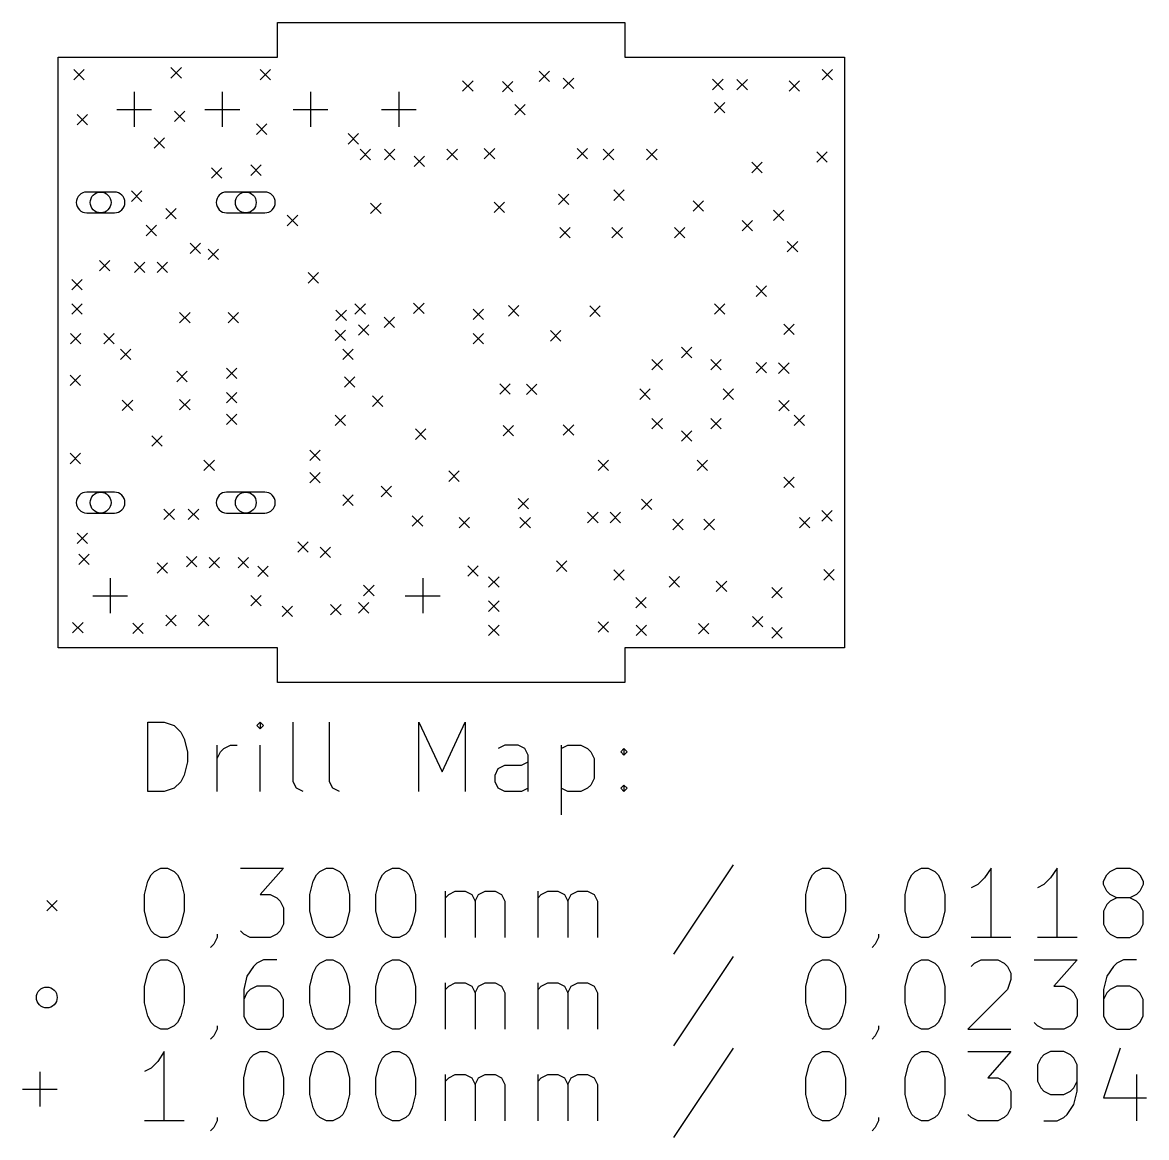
# Model space of a CAD drawing. Header units: millimetres. Extents: x 93 to 158.5, y -122.9 to -90.5.
# Drawn here: x 92.97 to 125.34, y -122.6 to -90.5 of the extents above; entities that cross this region are included whole.
import ezdxf

# ---------------------------------------------------------------- set-up
doc = ezdxf.new("R2010")
doc.units = ezdxf.units.MM
doc.layers.add('BLACK', color=250, linetype='CONTINUOUS')

msp = doc.modelspace()

# ---------------------------------------------------------------- linework, layer by layer
at = {"layer": 'BLACK', "linetype": 'CONTINUOUS'}
for p, q in [((100.32, -91.5), (100.319868, -90.5)), ((100.319868, -90.5), (110.32, -90.5)), ((110.32, -90.5), (110.32, -91.5)), ((94, -108.5), (94, -91.5)), ((94, -91.5), (100.32, -91.5)), ((110.32, -91.5), (116.65, -91.5)), ((116.65, -91.5), (116.65, -108.5)), ((94.45, -91.85), (94.75, -92.15)), ((94.75, -91.85), (94.45, -92.15)), ((97.25, -91.8), (97.55, -92.1)), ((97.55, -91.8), (97.25, -92.1)), ((99.82, -91.85), (100.12, -92.15)), ((100.12, -91.85), (99.82, -92.15)), ((107.85, -91.9), (108.15, -92.2)), ((108.15, -91.9), (107.85, -92.2)), ((116, -91.85), (116.3, -92.15)), ((116.3, -91.85), (116, -92.15)), ((105.65, -92.175), (105.95, -92.475)), ((105.95, -92.175), (105.65, -92.475)), ((106.8, -92.2), (107.1, -92.5)), ((107.1, -92.2), (106.8, -92.5)), ((108.55, -92.1), (108.85, -92.4)), ((108.85, -92.1), (108.55, -92.4)), ((112.85, -92.135), (113.15, -92.435)), ((113.15, -92.135), (112.85, -92.435)), ((113.55, -92.1425), (113.85, -92.4425)), ((113.85, -92.1425), (113.55, -92.4425)), ((115.05, -92.175), (115.35, -92.475)), ((115.35, -92.175), (115.05, -92.475)), ((96.19, -92.5), (96.19, -93.5)), ((98.73, -92.5), (98.73, -93.5)), ((101.27, -92.5), (101.27, -93.5)), ((103.81, -92.5), (103.81, -93.5)), ((107.15, -92.8575), (107.45, -93.1575)), ((107.45, -92.8575), (107.15, -93.1575)), ((112.9, -92.8), (113.2, -93.1)), ((113.2, -92.8), (112.9, -93.1)), ((94.55, -93.15), (94.85, -93.45)), ((94.85, -93.15), (94.55, -93.45)), ((95.69, -93), (96.69, -93)), ((97.35, -93.05), (97.65, -93.35)), ((97.65, -93.05), (97.35, -93.35)), ((98.23, -93), (99.23, -93)), ((100.77, -93), (101.77, -93)), ((103.31, -93), (104.31, -93)), ((99.71, -93.42), (100.01, -93.72)), ((100.01, -93.42), (99.71, -93.72)), ((96.768777, -93.818777), (97.068777, -94.118777)), ((97.068777, -93.818777), (96.768777, -94.118777)), ((102.35, -93.7), (102.65, -94)), ((102.65, -93.7), (102.35, -94)), ((102.7, -94.15), (103, -94.45)), ((103, -94.15), (102.7, -94.45)), ((103.4, -94.15), (103.7, -94.45)), ((103.7, -94.15), (103.4, -94.45)), ((105.2, -94.15), (105.5, -94.45)), ((105.5, -94.15), (105.2, -94.45)), ((106.275, -94.125), (106.575, -94.425)), ((106.575, -94.125), (106.275, -94.425)), ((108.95, -94.125), (109.25, -94.425)), ((109.25, -94.125), (108.95, -94.425)), ((109.7, -94.15), (110, -94.45)), ((110, -94.15), (109.7, -94.45)), ((110.95, -94.15), (111.25, -94.45)), ((111.25, -94.15), (110.95, -94.45)), ((104.25, -94.35), (104.55, -94.65)), ((104.55, -94.35), (104.25, -94.65)), ((115.85, -94.22), (116.15, -94.52)), ((116.15, -94.22), (115.85, -94.52)), ((98.42, -94.68), (98.72, -94.98)), ((98.72, -94.68), (98.42, -94.98)), ((99.55, -94.6), (99.85, -94.9)), ((99.85, -94.6), (99.55, -94.9)), ((113.975, -94.525), (114.275, -94.825)), ((114.275, -94.525), (113.975, -94.825)), ((95.625, -95.38), (94.825, -95.38)), ((96.11, -95.35), (96.41, -95.65)), ((96.41, -95.35), (96.11, -95.65)), ((99.955, -95.38), (98.855, -95.38)), ((108.41, -95.44), (108.71, -95.74)), ((108.71, -95.44), (108.41, -95.74)), ((110, -95.32), (110.3, -95.62)), ((110.3, -95.32), (110, -95.62)), ((103, -95.7), (103.3, -96)), ((103.3, -95.7), (103, -96)), ((106.56, -95.67), (106.86, -95.97)), ((106.86, -95.67), (106.56, -95.97)), ((112.29, -95.63), (112.59, -95.93)), ((112.59, -95.63), (112.29, -95.93)), ((94.825, -95.98), (95.625, -95.98)), ((97.1, -95.85), (97.4, -96.15)), ((97.4, -95.85), (97.1, -96.15)), ((98.855, -95.98), (99.955, -95.98)), ((100.6, -96.05), (100.9, -96.35)), ((100.9, -96.05), (100.6, -96.35)), ((114.6, -95.9), (114.9, -96.2)), ((114.9, -95.9), (114.6, -96.2)), ((96.5375, -96.3375), (96.8375, -96.6375)), ((96.8375, -96.3375), (96.5375, -96.6375)), ((108.45, -96.4), (108.75, -96.7)), ((108.75, -96.4), (108.45, -96.7)), ((109.95, -96.4), (110.25, -96.7)), ((110.25, -96.4), (109.95, -96.7)), ((111.75, -96.4), (112.05, -96.7)), ((112.05, -96.4), (111.75, -96.7)), ((113.7, -96.2), (114, -96.5)), ((114, -96.2), (113.7, -96.5)), ((97.800002, -96.85), (98.100002, -97.15)), ((98.100002, -96.85), (97.800002, -97.15)), ((98.322125, -97.022888), (98.622125, -97.322888)), ((98.622125, -97.022888), (98.322125, -97.322888)), ((115, -96.8), (115.3, -97.1)), ((115.3, -96.8), (115, -97.1)), ((95.19, -97.35), (95.49, -97.65)), ((95.49, -97.35), (95.19, -97.65)), ((96.2, -97.4), (96.5, -97.7)), ((96.5, -97.4), (96.2, -97.7)), ((96.85, -97.4), (97.15, -97.7)), ((97.15, -97.4), (96.85, -97.7)), ((101.2, -97.7), (101.5, -98)), ((101.5, -97.7), (101.2, -98)), ((94.3925, -97.9), (94.6925, -98.2)), ((94.6925, -97.9), (94.3925, -98.2)), ((114.1, -98.085), (114.4, -98.385)), ((114.4, -98.085), (114.1, -98.385)), ((94.3925, -98.6), (94.6925, -98.9)), ((94.6925, -98.6), (94.3925, -98.9)), ((102.55, -98.6), (102.85, -98.9)), ((102.85, -98.6), (102.55, -98.9)), ((104.24, -98.58), (104.54, -98.88)), ((104.54, -98.58), (104.24, -98.88)), ((106.97, -98.65), (107.27, -98.95)), ((107.27, -98.65), (106.97, -98.95)), ((109.31, -98.66), (109.61, -98.96)), ((109.61, -98.66), (109.31, -98.96)), ((112.9, -98.6), (113.2, -98.9)), ((113.2, -98.6), (112.9, -98.9)), ((97.5, -98.85), (97.8, -99.15)), ((97.8, -98.85), (97.5, -99.15)), ((98.9, -98.85), (99.2, -99.15)), ((99.2, -98.85), (98.9, -99.15)), ((102.001406, -98.782341), (102.301406, -99.082341)), ((102.301406, -98.782341), (102.001406, -99.082341)), ((103.39, -98.98), (103.69, -99.28)), ((103.69, -98.98), (103.39, -99.28)), ((105.95, -98.75), (106.25, -99.05)), ((106.25, -98.75), (105.95, -99.05)), ((101.980908, -99.358613), (102.280908, -99.658613)), ((102.280908, -99.358613), (101.980908, -99.658613)), ((102.65, -99.2), (102.95, -99.5)), ((102.95, -99.2), (102.65, -99.5)), ((108.18, -99.37), (108.48, -99.67)), ((108.48, -99.37), (108.18, -99.67)), ((114.9, -99.185), (115.2, -99.485)), ((115.2, -99.185), (114.9, -99.485)), ((94.36, -99.45), (94.66, -99.75)), ((94.66, -99.45), (94.36, -99.75)), ((95.32, -99.45), (95.62, -99.75)), ((95.62, -99.45), (95.32, -99.75)), ((105.95, -99.45), (106.25, -99.75)), ((106.25, -99.45), (105.95, -99.75)), ((95.8, -99.9), (96.1, -100.2)), ((96.1, -99.9), (95.8, -100.2)), ((102.2, -99.9), (102.5, -100.2)), ((102.5, -99.9), (102.2, -100.2)), ((111.95, -99.85), (112.25, -100.15)), ((112.25, -99.85), (111.95, -100.15)), ((111.101472, -100.201472), (111.401472, -100.501472)), ((111.401472, -100.201472), (111.101472, -100.501472)), ((112.798528, -100.201472), (113.098528, -100.501472)), ((113.098528, -100.201472), (112.798528, -100.501472)), ((114.1, -100.285), (114.4, -100.585)), ((114.4, -100.285), (114.1, -100.585)), ((114.75, -100.3), (115.05, -100.6)), ((115.05, -100.3), (114.75, -100.6)), ((94.35, -100.65), (94.65, -100.95)), ((94.65, -100.65), (94.35, -100.95)), ((97.42, -100.54), (97.72, -100.84)), ((97.72, -100.54), (97.42, -100.84)), ((98.85, -100.45), (99.15, -100.75)), ((99.15, -100.45), (98.85, -100.75)), ((102.25, -100.7), (102.55, -101)), ((102.55, -100.7), (102.25, -101)), ((106.72, -100.9), (107.02, -101.2)), ((107.02, -100.9), (106.72, -101.2)), ((107.49, -100.91), (107.79, -101.21)), ((107.79, -100.91), (107.49, -101.21)), ((98.85, -101.15), (99.15, -101.45)), ((99.15, -101.15), (98.85, -101.45)), ((103.05, -101.25), (103.35, -101.55)), ((103.35, -101.25), (103.05, -101.55)), ((110.75, -101.05), (111.05, -101.35)), ((111.05, -101.05), (110.75, -101.35)), ((113.15, -101.05), (113.45, -101.35)), ((113.45, -101.05), (113.15, -101.35)), ((95.85, -101.37), (96.15, -101.67)), ((96.15, -101.37), (95.85, -101.67)), ((97.5, -101.35), (97.8, -101.65)), ((97.8, -101.35), (97.5, -101.65)), ((114.753004, -101.380602), (115.053004, -101.680602)), ((115.053004, -101.380602), (114.753004, -101.680602)), ((98.852339, -101.775842), (99.152339, -102.075842)), ((99.152339, -101.775842), (98.852339, -102.075842)), ((101.975, -101.8), (102.275, -102.1)), ((102.275, -101.8), (101.975, -102.1)), ((111.101472, -101.898528), (111.401472, -102.198528)), ((111.401472, -101.898528), (111.101472, -102.198528)), ((112.798528, -101.898528), (113.098528, -102.198528)), ((113.098528, -101.898528), (112.798528, -102.198528)), ((115.2, -101.8), (115.5, -102.1)), ((115.5, -101.8), (115.2, -102.1)), ((104.29, -102.2), (104.59, -102.5)), ((104.59, -102.2), (104.29, -102.5)), ((106.82, -102.1), (107.12, -102.4)), ((107.12, -102.1), (106.82, -102.4)), ((108.55, -102.08), (108.85, -102.38)), ((108.85, -102.08), (108.55, -102.38)), ((111.95, -102.25), (112.25, -102.55)), ((112.25, -102.25), (111.95, -102.55)), ((96.7, -102.4), (97, -102.7)), ((97, -102.4), (96.7, -102.7)), ((94.35, -102.9), (94.65, -103.2)), ((94.65, -102.9), (94.35, -103.2)), ((101.25, -102.812889), (101.55, -103.112889)), ((101.55, -102.812889), (101.25, -103.112889)), ((98.2, -103.1), (98.5, -103.4)), ((98.5, -103.1), (98.2, -103.4)), ((109.55, -103.1), (109.85, -103.4)), ((109.85, -103.1), (109.55, -103.4)), ((112.4, -103.1), (112.7, -103.4)), ((112.7, -103.1), (112.4, -103.4)), ((101.25, -103.45), (101.55, -103.75)), ((101.55, -103.45), (101.25, -103.75)), ((105.25, -103.41), (105.55, -103.71)), ((105.55, -103.41), (105.25, -103.71)), ((103.3, -103.85), (103.6, -104.15)), ((103.6, -103.85), (103.3, -104.15)), ((114.9, -103.585), (115.2, -103.885)), ((115.2, -103.585), (114.9, -103.885)), ((95.625, -104.02), (94.825, -104.02)), ((99.955, -104.02), (98.855, -104.02)), ((102.2, -104.1), (102.5, -104.4)), ((102.5, -104.1), (102.2, -104.4)), ((107.245273, -104.202727), (107.545273, -104.502727)), ((107.545273, -104.202727), (107.245273, -104.502727)), ((110.8, -104.22), (111.1, -104.52)), ((111.1, -104.22), (110.8, -104.52)), ((97.05, -104.5075), (97.35, -104.8075)), ((97.35, -104.5075), (97.05, -104.8075)), ((97.75, -104.5075), (98.05, -104.8075)), ((98.05, -104.5075), (97.75, -104.8075)), ((115.99, -104.55), (116.29, -104.85)), ((116.29, -104.55), (115.99, -104.85)), ((94.825, -104.62), (95.625, -104.62)), ((98.855, -104.62), (99.955, -104.62)), ((104.2, -104.7), (104.5, -105)), ((104.5, -104.7), (104.2, -105)), ((105.55, -104.75), (105.85, -105.05)), ((105.85, -104.75), (105.55, -105.05)), ((107.3, -104.75), (107.6, -105.05)), ((107.6, -104.75), (107.3, -105.05)), ((109.25, -104.6), (109.55, -104.9)), ((109.55, -104.6), (109.25, -104.9)), ((109.9, -104.6), (110.2, -104.9)), ((110.2, -104.6), (109.9, -104.9)), ((111.7, -104.8), (112, -105.1)), ((112, -104.8), (111.7, -105.1)), ((112.6, -104.8), (112.9, -105.1)), ((112.9, -104.8), (112.6, -105.1)), ((115.35, -104.75), (115.65, -105.05)), ((115.65, -104.75), (115.35, -105.05)), ((94.55, -105.2), (94.85, -105.5)), ((94.85, -105.2), (94.55, -105.5)), ((100.9, -105.45), (101.2, -105.75)), ((101.2, -105.45), (100.9, -105.75)), ((94.6, -105.8), (94.9, -106.1)), ((94.9, -105.8), (94.6, -106.1)), ((101.545689, -105.603801), (101.845689, -105.903801)), ((101.845689, -105.603801), (101.545689, -105.903801)), ((96.85, -106.05), (97.15, -106.35)), ((97.15, -106.05), (96.85, -106.35)), ((97.7, -105.87), (98, -106.17)), ((98, -105.87), (97.7, -106.17)), ((98.35, -105.9), (98.65, -106.2)), ((98.65, -105.9), (98.35, -106.2)), ((99.1875, -105.9), (99.4875, -106.2)), ((99.4875, -105.9), (99.1875, -106.2)), ((99.75, -106.15), (100.05, -106.45)), ((100.05, -106.15), (99.75, -106.45)), ((105.8, -106.140148), (106.1, -106.440148)), ((106.1, -106.140148), (105.8, -106.440148)), ((108.35, -106), (108.65, -106.3)), ((108.65, -106), (108.35, -106.3)), ((106.4, -106.458592), (106.7, -106.758592)), ((106.7, -106.458592), (106.4, -106.758592)), ((110.001981, -106.255), (110.301981, -106.555)), ((110.301981, -106.255), (110.001981, -106.555)), ((111.6, -106.45), (111.9, -106.75)), ((111.9, -106.45), (111.6, -106.75)), ((116.05, -106.25), (116.35, -106.55)), ((116.35, -106.25), (116.05, -106.55)), ((95.5, -106.5), (95.5, -107.5)), ((102.8, -106.7), (103.1, -107)), ((103.1, -106.7), (102.8, -107)), ((104.5, -106.5), (104.5, -107.5)), ((112.954134, -106.58), (113.254134, -106.88)), ((113.254134, -106.58), (112.954134, -106.88)), ((114.55, -106.76), (114.85, -107.06)), ((114.85, -106.76), (114.55, -107.06)), ((95, -107), (96, -107)), ((99.55, -106.99), (99.85, -107.29)), ((99.85, -106.99), (99.55, -107.29)), ((104, -107), (105, -107)), ((110.636119, -107.051003), (110.936119, -107.351003)), ((110.936119, -107.051003), (110.636119, -107.351003)), ((100.45, -107.3), (100.75, -107.6)), ((100.75, -107.3), (100.45, -107.6)), ((101.85, -107.25), (102.15, -107.55)), ((102.15, -107.25), (101.85, -107.55)), ((102.65, -107.2), (102.95, -107.5)), ((102.95, -107.2), (102.65, -107.5)), ((106.400048, -107.15), (106.700048, -107.45)), ((106.700048, -107.15), (106.400048, -107.45)), ((94.42, -107.77), (94.72, -108.07)), ((94.72, -107.77), (94.42, -108.07)), ((96.15, -107.79), (96.45, -108.09)), ((96.45, -107.79), (96.15, -108.09)), ((97.1, -107.565), (97.4, -107.865)), ((97.4, -107.565), (97.1, -107.865)), ((98.04, -107.565), (98.34, -107.865)), ((98.34, -107.565), (98.04, -107.865)), ((109.55, -107.75), (109.85, -108.05)), ((109.85, -107.75), (109.55, -108.05)), ((114, -107.6), (114.3, -107.9)), ((114.3, -107.6), (114, -107.9)), ((106.4, -107.85), (106.7, -108.15)), ((106.7, -107.85), (106.4, -108.15)), ((110.65, -107.85), (110.95, -108.15)), ((110.95, -107.85), (110.65, -108.15)), ((112.4425, -107.8), (112.7425, -108.1)), ((112.7425, -107.8), (112.4425, -108.1)), ((114.55, -107.92), (114.85, -108.22)), ((114.85, -107.92), (114.55, -108.22)), ((100.32, -108.5), (94, -108.5)), ((100.32, -109.5), (100.32, -108.5)), ((116.65, -108.5), (110.32, -108.5)), ((110.32, -108.5), (110.32, -109.5)), ((110.32, -109.5), (100.32, -109.5)), ((96.582768, -112.639838), (96.582768, -110.639838)), ((96.582768, -110.639838), (97.058958, -110.639838)), ((97.058958, -110.639838), (97.344673, -110.735076)), ((99.820863, -110.639838), (99.725625, -110.735076)), ((99.916101, -110.735076), (99.820863, -110.639838)), ((99.820863, -110.639838), (99.820863, -110.830314)), ((100.773244, -112.354123), (100.773244, -110.639838)), ((101.820863, -112.354123), (101.820863, -110.639838)), ((104.392292, -112.639838), (104.392292, -110.639838)), ((104.392292, -110.639838), (105.058959, -112.068409)), ((105.058959, -112.068409), (105.725625, -110.639838)), ((105.725625, -110.639838), (105.725625, -112.639838)), ((97.344673, -110.735076), (97.535149, -110.925552)), ((97.535149, -110.925552), (97.630387, -111.116028)), ((99.725625, -110.735076), (99.820863, -110.830314)), ((99.820863, -110.830314), (99.916101, -110.735076)), ((97.630387, -111.116028), (97.725625, -111.49698)), ((98.582768, -112.639838), (98.582768, -111.306504)), ((98.773244, -111.401742), (98.96372, -111.306504)), ((98.96372, -111.306504), (99.154197, -111.306504)), ((99.820863, -112.639838), (99.820863, -111.306504)), ((106.868482, -111.306504), (106.678006, -111.401742)), ((107.249435, -111.306504), (106.868482, -111.306504)), ((107.439911, -111.401742), (107.249435, -111.306504)), ((108.48753, -111.306504), (108.48753, -113.306504)), ((108.48753, -111.401742), (108.678006, -111.306504)), ((108.678006, -111.306504), (109.058959, -111.306504)), ((109.058959, -111.306504), (109.249435, -111.401742)), ((97.725625, -111.49698), (97.725625, -111.782695)), ((98.582768, -111.687457), (98.678006, -111.49698)), ((98.678006, -111.49698), (98.773244, -111.401742)), ((107.535149, -111.592219), (107.439911, -111.401742)), ((107.535149, -112.639838), (107.535149, -111.592219)), ((109.249435, -111.401742), (109.344673, -111.49698)), ((109.344673, -111.49698), (109.439911, -111.687457)), ((110.201816, -111.49698), (110.297054, -111.401742)), ((110.297054, -111.592219), (110.201816, -111.49698)), ((110.297054, -111.401742), (110.392292, -111.49698)), ((110.297054, -111.401742), (110.297054, -111.592219)), ((110.392292, -111.49698), (110.297054, -111.592219)), ((97.725625, -111.782695), (97.630387, -112.163647)), ((106.582768, -112.163647), (106.678006, -111.973171)), ((106.678006, -111.973171), (106.868482, -111.877933)), ((106.868482, -111.877933), (107.344673, -111.877933)), ((107.344673, -111.877933), (107.535149, -111.782695)), ((109.439911, -111.687457), (109.439911, -112.258885)), ((97.630387, -112.163647), (97.535149, -112.354123)), ((106.582768, -112.354123), (106.582768, -112.163647)), ((109.439911, -112.258885), (109.344673, -112.449361)), ((97.058958, -112.639838), (96.582768, -112.639838)), ((97.344673, -112.5446), (97.058958, -112.639838)), ((97.535149, -112.354123), (97.344673, -112.5446)), ((100.868482, -112.5446), (100.773244, -112.354123)), ((101.058958, -112.639838), (100.868482, -112.5446)), ((101.916101, -112.5446), (101.820863, -112.354123)), ((102.106577, -112.639838), (101.916101, -112.5446)), ((106.678006, -112.5446), (106.582768, -112.354123)), ((106.868482, -112.639838), (106.678006, -112.5446)), ((107.344673, -112.639838), (106.868482, -112.639838)), ((107.535149, -112.5446), (107.344673, -112.639838)), ((108.678006, -112.639838), (108.48753, -112.5446)), ((109.058959, -112.639838), (108.678006, -112.639838)), ((109.249435, -112.5446), (109.058959, -112.639838)), ((109.344673, -112.449361), (109.249435, -112.5446)), ((110.201816, -112.5446), (110.297054, -112.449361)), ((110.297054, -112.639838), (110.201816, -112.5446)), ((110.297054, -112.449361), (110.392292, -112.5446)), ((110.297054, -112.449361), (110.297054, -112.639838)), ((110.392292, -112.5446), (110.297054, -112.639838)), ((96.773244, -114.935076), (96.96372, -114.839838)), ((96.96372, -114.839838), (97.154197, -114.839838)), ((97.154197, -114.839838), (97.344673, -114.935076)), ((99.249435, -114.839838), (100.48753, -114.839838)), ((100.48753, -114.839838), (99.820863, -115.601742)), ((101.535149, -114.935076), (101.725625, -114.839838)), ((101.725625, -114.839838), (101.916102, -114.839838)), ((101.916102, -114.839838), (102.106578, -114.935076)), ((103.439911, -114.935076), (103.630387, -114.839838)), ((103.630387, -114.839838), (103.820864, -114.839838)), ((103.820864, -114.839838), (104.01134, -114.935076)), ((113.439912, -114.7446), (111.725627, -117.316028)), ((115.820865, -114.935076), (116.011341, -114.839838)), ((116.011341, -114.839838), (116.201818, -114.839838)), ((116.201818, -114.839838), (116.392294, -114.935076)), ((118.678008, -114.935076), (118.868484, -114.839838)), ((118.868484, -114.839838), (119.058961, -114.839838)), ((119.058961, -114.839838), (119.249437, -114.935076)), ((120.868484, -114.839838), (120.678008, -115.125552)), ((120.868484, -116.839838), (120.868484, -114.839838)), ((122.773246, -114.839838), (122.58277, -115.125552)), ((122.773246, -116.839838), (122.773246, -114.839838)), ((124.297056, -114.935076), (124.487532, -114.839838)), ((124.487532, -114.839838), (124.868485, -114.839838)), ((124.868485, -114.839838), (125.058961, -114.935076)), ((96.48753, -115.601742), (96.582768, -115.22079)), ((96.582768, -115.22079), (96.678006, -115.030314)), ((96.678006, -115.030314), (96.773244, -114.935076)), ((97.344673, -114.935076), (97.439911, -115.030314)), ((97.439911, -115.030314), (97.535149, -115.22079)), ((97.535149, -115.22079), (97.630387, -115.601742)), ((101.249435, -115.601742), (101.344673, -115.22079)), ((101.344673, -115.22079), (101.439911, -115.030314)), ((101.439911, -115.030314), (101.535149, -114.935076)), ((102.106578, -114.935076), (102.201816, -115.030314)), ((102.201816, -115.030314), (102.297054, -115.22079)), ((102.297054, -115.22079), (102.392292, -115.601742)), ((103.154197, -115.601742), (103.249435, -115.22079)), ((103.249435, -115.22079), (103.344673, -115.030314)), ((103.344673, -115.030314), (103.439911, -114.935076)), ((104.01134, -114.935076), (104.106578, -115.030314)), ((104.106578, -115.030314), (104.201816, -115.22079)), ((104.201816, -115.22079), (104.297054, -115.601742)), ((115.535151, -115.601742), (115.630389, -115.22079)), ((115.630389, -115.22079), (115.725627, -115.030314)), ((115.725627, -115.030314), (115.820865, -114.935076)), ((116.392294, -114.935076), (116.487532, -115.030314)), ((116.487532, -115.030314), (116.58277, -115.22079)), ((116.58277, -115.22079), (116.678008, -115.601742)), ((118.392294, -115.601742), (118.487532, -115.22079)), ((118.487532, -115.22079), (118.58277, -115.030314)), ((118.58277, -115.030314), (118.678008, -114.935076)), ((119.249437, -114.935076), (119.344675, -115.030314)), ((119.344675, -115.030314), (119.439913, -115.22079)), ((119.439913, -115.22079), (119.535151, -115.601742)), ((120.678008, -115.125552), (120.487532, -115.316028)), ((122.58277, -115.125552), (122.392294, -115.316028)), ((124.10658, -115.22079), (124.201818, -115.030314)), ((124.10658, -115.316028), (124.10658, -115.22079)), ((124.201818, -115.030314), (124.297056, -114.935076)), ((125.058961, -114.935076), (125.154199, -115.030314)), ((125.154199, -115.030314), (125.249437, -115.22079)), ((125.249437, -115.22079), (125.249437, -115.316028)), ((105.154197, -116.839838), (105.154197, -115.506504)), ((105.249435, -115.601742), (105.439911, -115.506504)), ((105.439911, -115.506504), (105.725626, -115.506504)), ((105.725626, -115.506504), (105.916102, -115.601742)), ((106.106578, -115.601742), (106.297054, -115.506504)), ((106.297054, -115.506504), (106.582768, -115.506504)), ((106.582768, -115.506504), (106.773245, -115.601742)), ((107.820864, -116.839838), (107.820864, -115.506504)), ((107.916102, -115.601742), (108.106578, -115.506504)), ((108.106578, -115.506504), (108.392293, -115.506504)), ((108.392293, -115.506504), (108.582769, -115.601742)), ((108.773245, -115.601742), (108.963721, -115.506504)), ((108.963721, -115.506504), (109.249435, -115.506504)), ((109.249435, -115.506504), (109.439912, -115.601742)), ((120.487532, -115.316028), (120.297056, -115.411266)), ((122.392294, -115.316028), (122.201818, -115.411266)), ((124.201818, -115.506504), (124.10658, -115.316028)), ((124.297056, -115.601742), (124.201818, -115.506504)), ((125.154199, -115.506504), (125.058961, -115.601742)), ((125.249437, -115.316028), (125.154199, -115.506504)), ((93.675, -115.775), (93.975, -116.075)), ((93.975, -115.775), (93.675, -116.075)), ((96.48753, -116.077933), (96.48753, -115.601742)), ((97.630387, -115.601742), (97.630387, -116.077933)), ((99.820863, -115.601742), (100.106578, -115.601742)), ((100.106578, -115.601742), (100.297054, -115.69698)), ((100.297054, -115.69698), (100.392292, -115.792219)), ((100.392292, -115.792219), (100.48753, -115.982695)), ((101.249435, -116.077933), (101.249435, -115.601742)), ((102.392292, -115.601742), (102.392292, -116.077933)), ((103.154197, -116.077933), (103.154197, -115.601742)), ((104.297054, -115.601742), (104.297054, -116.077933)), ((105.154197, -115.69698), (105.249435, -115.601742)), ((105.916102, -115.601742), (106.01134, -115.792219)), ((106.01134, -115.792219), (106.106578, -115.601742)), ((106.01134, -115.792219), (106.01134, -116.839838)), ((106.773245, -115.601742), (106.868483, -115.792219)), ((106.868483, -115.792219), (106.868483, -116.839838)), ((107.820864, -115.69698), (107.916102, -115.601742)), ((108.582769, -115.601742), (108.678007, -115.792219)), ((108.678007, -115.792219), (108.773245, -115.601742)), ((108.678007, -115.792219), (108.678007, -116.839838)), ((109.439912, -115.601742), (109.53515, -115.792219)), ((109.53515, -115.792219), (109.53515, -116.839838)), ((115.535151, -116.077933), (115.535151, -115.601742)), ((116.678008, -115.601742), (116.678008, -116.077933)), ((118.392294, -116.077933), (118.392294, -115.601742)), ((119.535151, -115.601742), (119.535151, -116.077933)), ((124.297056, -115.792219), (124.201818, -115.887457)), ((124.487532, -115.69698), (124.297056, -115.601742)), ((124.487532, -115.69698), (124.297056, -115.792219)), ((124.868485, -115.69698), (124.487532, -115.69698)), ((125.058961, -115.601742), (124.868485, -115.69698)), ((125.058961, -115.792219), (124.868485, -115.69698)), ((125.154199, -115.887457), (125.058961, -115.792219)), ((96.582768, -116.458885), (96.48753, -116.077933)), ((97.630387, -116.077933), (97.535149, -116.458885)), ((100.48753, -115.982695), (100.48753, -116.458885)), ((101.344673, -116.458885), (101.249435, -116.077933)), ((102.392292, -116.077933), (102.297054, -116.458885)), ((103.249435, -116.458885), (103.154197, -116.077933)), ((104.297054, -116.077933), (104.201816, -116.458885)), ((115.630389, -116.458885), (115.535151, -116.077933)), ((116.678008, -116.077933), (116.58277, -116.458885)), ((118.487532, -116.458885), (118.392294, -116.077933)), ((119.535151, -116.077933), (119.439913, -116.458885)), ((124.201818, -115.887457), (124.10658, -116.077933)), ((124.10658, -116.077933), (124.10658, -116.458885)), ((125.249437, -116.077933), (125.154199, -115.887457)), ((125.249437, -116.458885), (125.249437, -116.077933)), ((96.678006, -116.649361), (96.582768, -116.458885)), ((97.535149, -116.458885), (97.439911, -116.649361)), ((100.48753, -116.458885), (100.392292, -116.649361)), ((101.439911, -116.649361), (101.344673, -116.458885)), ((102.297054, -116.458885), (102.201816, -116.649361)), ((103.344673, -116.649361), (103.249435, -116.458885)), ((104.201816, -116.458885), (104.106578, -116.649361)), ((115.725627, -116.649361), (115.630389, -116.458885)), ((116.58277, -116.458885), (116.487532, -116.649361)), ((118.58277, -116.649361), (118.487532, -116.458885)), ((119.439913, -116.458885), (119.344675, -116.649361)), ((124.10658, -116.458885), (124.201818, -116.649361)), ((125.154199, -116.649361), (125.249437, -116.458885)), ((96.773244, -116.7446), (96.678006, -116.649361)), ((96.96372, -116.839838), (96.773244, -116.7446)), ((97.154197, -116.839838), (96.96372, -116.839838)), ((97.344673, -116.7446), (97.154197, -116.839838)), ((97.439911, -116.649361), (97.344673, -116.7446)), ((98.582768, -116.839838), (98.48753, -117.030314)), ((98.582768, -116.7446), (98.582768, -116.839838)), ((99.344673, -116.7446), (99.249435, -116.649361)), ((99.535149, -116.839838), (99.344673, -116.7446)), ((100.106578, -116.839838), (99.535149, -116.839838)), ((100.297054, -116.7446), (100.106578, -116.839838)), ((100.392292, -116.649361), (100.297054, -116.7446)), ((101.535149, -116.7446), (101.439911, -116.649361)), ((101.725625, -116.839838), (101.535149, -116.7446)), ((101.916102, -116.839838), (101.725625, -116.839838)), ((102.106578, -116.7446), (101.916102, -116.839838)), ((102.201816, -116.649361), (102.106578, -116.7446)), ((103.439911, -116.7446), (103.344673, -116.649361)), ((103.630387, -116.839838), (103.439911, -116.7446)), ((103.820864, -116.839838), (103.630387, -116.839838)), ((104.01134, -116.7446), (103.820864, -116.839838)), ((104.106578, -116.649361), (104.01134, -116.7446)), ((115.820865, -116.7446), (115.725627, -116.649361)), ((116.011341, -116.839838), (115.820865, -116.7446)), ((116.201818, -116.839838), (116.011341, -116.839838)), ((116.392294, -116.7446), (116.201818, -116.839838)), ((116.487532, -116.649361), (116.392294, -116.7446)), ((117.630389, -116.839838), (117.535151, -117.030314)), ((117.630389, -116.7446), (117.630389, -116.839838)), ((118.678008, -116.7446), (118.58277, -116.649361)), ((118.868484, -116.839838), (118.678008, -116.7446)), ((119.058961, -116.839838), (118.868484, -116.839838)), ((119.249437, -116.7446), (119.058961, -116.839838)), ((119.344675, -116.649361), (119.249437, -116.7446)), ((121.439913, -116.839838), (120.297056, -116.839838)), ((123.344675, -116.839838), (122.201818, -116.839838)), ((124.201818, -116.649361), (124.297056, -116.7446)), ((124.297056, -116.7446), (124.487532, -116.839838)), ((124.487532, -116.839838), (124.868485, -116.839838)), ((124.868485, -116.839838), (125.058961, -116.7446)), ((125.058961, -116.7446), (125.154199, -116.649361)), ((98.48753, -117.030314), (98.392292, -117.125552)), ((117.535151, -117.030314), (117.439913, -117.125552)), ((96.773244, -117.575076), (96.96372, -117.479838)), ((96.96372, -117.479838), (97.154197, -117.479838)), ((97.154197, -117.479838), (97.344673, -117.575076)), ((99.916101, -117.479838), (99.725625, -117.575076)), ((100.297054, -117.479838), (99.916101, -117.479838)), ((101.535149, -117.575076), (101.725625, -117.479838)), ((101.725625, -117.479838), (101.916102, -117.479838)), ((101.916102, -117.479838), (102.106578, -117.575076)), ((103.439911, -117.575076), (103.630387, -117.479838)), ((103.630387, -117.479838), (103.820864, -117.479838)), ((103.820864, -117.479838), (104.01134, -117.575076)), ((113.439912, -117.3846), (111.725627, -119.956028)), ((115.820865, -117.575076), (116.011341, -117.479838)), ((116.011341, -117.479838), (116.201818, -117.479838)), ((116.201818, -117.479838), (116.392294, -117.575076)), ((118.678008, -117.575076), (118.868484, -117.479838)), ((118.868484, -117.479838), (119.058961, -117.479838)), ((119.058961, -117.479838), (119.249437, -117.575076)), ((120.392294, -117.575076), (120.58277, -117.479838)), ((120.58277, -117.479838), (121.058961, -117.479838)), ((121.058961, -117.479838), (121.249437, -117.575076)), ((122.10658, -117.479838), (123.344675, -117.479838)), ((123.344675, -117.479838), (122.678008, -118.241742)), ((124.678008, -117.479838), (124.487532, -117.575076)), ((125.058961, -117.479838), (124.678008, -117.479838)), ((96.582768, -117.86079), (96.678006, -117.670314)), ((96.678006, -117.670314), (96.773244, -117.575076)), ((97.344673, -117.575076), (97.439911, -117.670314)), ((97.439911, -117.670314), (97.535149, -117.86079)), ((99.630387, -117.670314), (99.439911, -117.956028)), ((99.725625, -117.575076), (99.630387, -117.670314)), ((101.344673, -117.86079), (101.439911, -117.670314)), ((101.439911, -117.670314), (101.535149, -117.575076)), ((102.106578, -117.575076), (102.201816, -117.670314)), ((102.201816, -117.670314), (102.297054, -117.86079)), ((103.249435, -117.86079), (103.344673, -117.670314)), ((103.344673, -117.670314), (103.439911, -117.575076)), ((104.01134, -117.575076), (104.106578, -117.670314)), ((104.106578, -117.670314), (104.201816, -117.86079)), ((115.630389, -117.86079), (115.725627, -117.670314)), ((115.725627, -117.670314), (115.820865, -117.575076)), ((116.392294, -117.575076), (116.487532, -117.670314)), ((116.487532, -117.670314), (116.58277, -117.86079)), ((118.487532, -117.86079), (118.58277, -117.670314)), ((118.58277, -117.670314), (118.678008, -117.575076)), ((119.249437, -117.575076), (119.344675, -117.670314)), ((119.344675, -117.670314), (119.439913, -117.86079)), ((120.297056, -117.670314), (120.392294, -117.575076)), ((121.249437, -117.575076), (121.344675, -117.670314)), ((121.344675, -117.670314), (121.439913, -117.86079)), ((124.392294, -117.670314), (124.201818, -117.956028)), ((124.487532, -117.575076), (124.392294, -117.670314)), ((96.48753, -118.241742), (96.582768, -117.86079)), ((97.535149, -117.86079), (97.630387, -118.241742)), ((99.439911, -117.956028), (99.344673, -118.33698)), ((101.249435, -118.241742), (101.344673, -117.86079)), ((102.297054, -117.86079), (102.392292, -118.241742)), ((103.154197, -118.241742), (103.249435, -117.86079)), ((104.201816, -117.86079), (104.297054, -118.241742)), ((105.154197, -119.479838), (105.154197, -118.146504)), ((105.249435, -118.241742), (105.439911, -118.146504)), ((105.439911, -118.146504), (105.725626, -118.146504)), ((105.725626, -118.146504), (105.916102, -118.241742)), ((106.106578, -118.241742), (106.297054, -118.146504)), ((106.297054, -118.146504), (106.582768, -118.146504)), ((106.582768, -118.146504), (106.773245, -118.241742)), ((107.820864, -119.479838), (107.820864, -118.146504)), ((107.916102, -118.241742), (108.106578, -118.146504)), ((108.106578, -118.146504), (108.392293, -118.146504)), ((108.392293, -118.146504), (108.582769, -118.241742)), ((108.773245, -118.241742), (108.963721, -118.146504)), ((108.963721, -118.146504), (109.249435, -118.146504)), ((109.249435, -118.146504), (109.439912, -118.241742)), ((115.535151, -118.241742), (115.630389, -117.86079)), ((116.58277, -117.86079), (116.678008, -118.241742)), ((118.392294, -118.241742), (118.487532, -117.86079)), ((119.439913, -117.86079), (119.535151, -118.241742)), ((121.439913, -118.051266), (121.344675, -118.33698)), ((121.439913, -117.86079), (121.439913, -118.051266)), ((124.201818, -117.956028), (124.10658, -118.33698)), ((96.48753, -118.717933), (96.48753, -118.241742)), ((97.630387, -118.241742), (97.630387, -118.717933)), ((99.344673, -118.33698), (99.344673, -119.098885)), ((99.439911, -118.432219), (99.344673, -118.622695)), ((99.535149, -118.33698), (99.439911, -118.432219)), ((99.725625, -118.241742), (99.535149, -118.33698)), ((100.106578, -118.241742), (99.725625, -118.241742)), ((100.297054, -118.33698), (100.106578, -118.241742)), ((100.392292, -118.432219), (100.297054, -118.33698)), ((100.48753, -118.622695), (100.392292, -118.432219)), ((101.249435, -118.717933), (101.249435, -118.241742)), ((102.392292, -118.241742), (102.392292, -118.717933)), ((103.154197, -118.717933), (103.154197, -118.241742)), ((104.297054, -118.241742), (104.297054, -118.717933)), ((105.154197, -118.33698), (105.249435, -118.241742)), ((105.916102, -118.241742), (106.01134, -118.432219)), ((106.01134, -118.432219), (106.106578, -118.241742)), ((106.01134, -118.432219), (106.01134, -119.479838)), ((106.773245, -118.241742), (106.868483, -118.432219)), ((106.868483, -118.432219), (106.868483, -119.479838)), ((107.820864, -118.33698), (107.916102, -118.241742)), ((108.582769, -118.241742), (108.678007, -118.432219)), ((108.678007, -118.432219), (108.773245, -118.241742)), ((108.678007, -118.432219), (108.678007, -119.479838)), ((109.439912, -118.241742), (109.53515, -118.432219)), ((109.53515, -118.432219), (109.53515, -119.479838)), ((115.535151, -118.717933), (115.535151, -118.241742)), ((116.678008, -118.241742), (116.678008, -118.717933)), ((118.392294, -118.717933), (118.392294, -118.241742)), ((119.535151, -118.241742), (119.535151, -118.717933)), ((121.344675, -118.33698), (120.201818, -119.479838)), ((122.678008, -118.241742), (122.963723, -118.241742)), ((122.963723, -118.241742), (123.154199, -118.33698)), ((123.154199, -118.33698), (123.249437, -118.432219)), ((123.249437, -118.432219), (123.344675, -118.622695)), ((124.10658, -118.33698), (124.10658, -119.098885)), ((124.201818, -118.432219), (124.10658, -118.622695)), ((124.297056, -118.33698), (124.201818, -118.432219)), ((124.487532, -118.241742), (124.297056, -118.33698)), ((124.868485, -118.241742), (124.487532, -118.241742)), ((125.058961, -118.33698), (124.868485, -118.241742)), ((125.154199, -118.432219), (125.058961, -118.33698)), ((125.249437, -118.622695), (125.154199, -118.432219)), ((96.582768, -119.098885), (96.48753, -118.717933)), ((97.630387, -118.717933), (97.535149, -119.098885)), ((100.48753, -119.098885), (100.48753, -118.622695)), ((101.344673, -119.098885), (101.249435, -118.717933)), ((102.392292, -118.717933), (102.297054, -119.098885)), ((103.249435, -119.098885), (103.154197, -118.717933)), ((104.297054, -118.717933), (104.201816, -119.098885)), ((115.630389, -119.098885), (115.535151, -118.717933)), ((116.678008, -118.717933), (116.58277, -119.098885)), ((118.487532, -119.098885), (118.392294, -118.717933)), ((119.535151, -118.717933), (119.439913, -119.098885)), ((123.344675, -118.622695), (123.344675, -119.098885)), ((125.249437, -119.098885), (125.249437, -118.622695)), ((96.678006, -119.289361), (96.582768, -119.098885)), ((97.535149, -119.098885), (97.439911, -119.289361)), ((99.344673, -119.098885), (99.439911, -119.289361)), ((100.392292, -119.289361), (100.48753, -119.098885)), ((101.439911, -119.289361), (101.344673, -119.098885)), ((102.297054, -119.098885), (102.201816, -119.289361)), ((103.344673, -119.289361), (103.249435, -119.098885)), ((104.201816, -119.098885), (104.106578, -119.289361)), ((115.725627, -119.289361), (115.630389, -119.098885)), ((116.58277, -119.098885), (116.487532, -119.289361)), ((118.58277, -119.289361), (118.487532, -119.098885)), ((119.439913, -119.098885), (119.344675, -119.289361)), ((123.344675, -119.098885), (123.249437, -119.289361)), ((124.10658, -119.098885), (124.201818, -119.289361)), ((125.154199, -119.289361), (125.249437, -119.098885)), ((96.773244, -119.3846), (96.678006, -119.289361)), ((96.96372, -119.479838), (96.773244, -119.3846)), ((97.344673, -119.3846), (97.154197, -119.479838)), ((97.439911, -119.289361), (97.344673, -119.3846)), ((98.582768, -119.3846), (98.582768, -119.479838)), ((99.439911, -119.289361), (99.535149, -119.3846)), ((99.535149, -119.3846), (99.725625, -119.479838)), ((100.106578, -119.479838), (100.297054, -119.3846)), ((100.297054, -119.3846), (100.392292, -119.289361)), ((101.535149, -119.3846), (101.439911, -119.289361)), ((101.725625, -119.479838), (101.535149, -119.3846)), ((102.106578, -119.3846), (101.916102, -119.479838)), ((102.201816, -119.289361), (102.106578, -119.3846)), ((103.439911, -119.3846), (103.344673, -119.289361)), ((103.630387, -119.479838), (103.439911, -119.3846)), ((104.01134, -119.3846), (103.820864, -119.479838)), ((104.106578, -119.289361), (104.01134, -119.3846)), ((115.820865, -119.3846), (115.725627, -119.289361)), ((116.011341, -119.479838), (115.820865, -119.3846)), ((116.392294, -119.3846), (116.201818, -119.479838)), ((116.487532, -119.289361), (116.392294, -119.3846)), ((117.630389, -119.3846), (117.630389, -119.479838)), ((118.678008, -119.3846), (118.58277, -119.289361)), ((118.868484, -119.479838), (118.678008, -119.3846)), ((119.249437, -119.3846), (119.058961, -119.479838)), ((119.344675, -119.289361), (119.249437, -119.3846)), ((122.201818, -119.3846), (122.10658, -119.289361)), ((122.392294, -119.479838), (122.201818, -119.3846)), ((123.154199, -119.3846), (122.963723, -119.479838)), ((123.249437, -119.289361), (123.154199, -119.3846)), ((124.201818, -119.289361), (124.297056, -119.3846)), ((124.297056, -119.3846), (124.487532, -119.479838)), ((124.868485, -119.479838), (125.058961, -119.3846)), ((125.058961, -119.3846), (125.154199, -119.289361)), ((97.154197, -119.479838), (96.96372, -119.479838)), ((98.48753, -119.670314), (98.392292, -119.765552)), ((98.582768, -119.479838), (98.48753, -119.670314)), ((99.725625, -119.479838), (100.106578, -119.479838)), ((101.916102, -119.479838), (101.725625, -119.479838)), ((103.820864, -119.479838), (103.630387, -119.479838)), ((116.201818, -119.479838), (116.011341, -119.479838)), ((117.535151, -119.670314), (117.439913, -119.765552)), ((117.630389, -119.479838), (117.535151, -119.670314)), ((119.058961, -119.479838), (118.868484, -119.479838)), ((120.201818, -119.479838), (121.439913, -119.479838)), ((122.963723, -119.479838), (122.392294, -119.479838)), ((124.487532, -119.479838), (124.868485, -119.479838)), ((113.439912, -120.0246), (111.725627, -122.596028)), ((124.58277, -120.0246), (124.10658, -121.453171)), ((96.868482, -120.405552), (96.678006, -120.596028)), ((97.058958, -120.119838), (96.868482, -120.405552)), ((97.058958, -122.119838), (97.058958, -120.119838)), ((99.439911, -120.50079), (99.535149, -120.310314)), ((99.535149, -120.310314), (99.630387, -120.215076)), ((99.630387, -120.215076), (99.820863, -120.119838)), ((99.820863, -120.119838), (100.01134, -120.119838)), ((100.01134, -120.119838), (100.201816, -120.215076)), ((100.201816, -120.215076), (100.297054, -120.310314)), ((100.297054, -120.310314), (100.392292, -120.50079)), ((101.344673, -120.50079), (101.439911, -120.310314)), ((101.439911, -120.310314), (101.535149, -120.215076)), ((101.535149, -120.215076), (101.725625, -120.119838)), ((101.725625, -120.119838), (101.916102, -120.119838)), ((101.916102, -120.119838), (102.106578, -120.215076)), ((102.106578, -120.215076), (102.201816, -120.310314)), ((102.201816, -120.310314), (102.297054, -120.50079)), ((103.249435, -120.50079), (103.344673, -120.310314)), ((103.344673, -120.310314), (103.439911, -120.215076)), ((103.439911, -120.215076), (103.630387, -120.119838)), ((103.630387, -120.119838), (103.820864, -120.119838)), ((103.820864, -120.119838), (104.01134, -120.215076)), ((104.01134, -120.215076), (104.106578, -120.310314)), ((104.106578, -120.310314), (104.201816, -120.50079)), ((115.630389, -120.50079), (115.725627, -120.310314)), ((115.725627, -120.310314), (115.820865, -120.215076)), ((115.820865, -120.215076), (116.011341, -120.119838)), ((116.011341, -120.119838), (116.201818, -120.119838)), ((116.201818, -120.119838), (116.392294, -120.215076)), ((116.392294, -120.215076), (116.487532, -120.310314)), ((116.487532, -120.310314), (116.58277, -120.50079)), ((118.487532, -120.50079), (118.58277, -120.310314)), ((118.58277, -120.310314), (118.678008, -120.215076)), ((118.678008, -120.215076), (118.868484, -120.119838)), ((118.868484, -120.119838), (119.058961, -120.119838)), ((119.058961, -120.119838), (119.249437, -120.215076)), ((119.249437, -120.215076), (119.344675, -120.310314)), ((119.344675, -120.310314), (119.439913, -120.50079)), ((120.201818, -120.119838), (121.439913, -120.119838)), ((121.439913, -120.119838), (120.773246, -120.881742)), ((122.297056, -120.310314), (122.201818, -120.50079)), ((122.392294, -120.215076), (122.297056, -120.310314)), ((122.58277, -120.119838), (122.392294, -120.215076)), ((122.963723, -120.119838), (122.58277, -120.119838)), ((123.154199, -120.215076), (122.963723, -120.119838)), ((123.249437, -120.310314), (123.154199, -120.215076)), ((123.344675, -120.50079), (123.249437, -120.310314)), ((93.475, -120.705), (93.475, -121.705)), ((96.678006, -120.596028), (96.48753, -120.691266)), ((99.344673, -120.881742), (99.439911, -120.50079)), ((100.392292, -120.50079), (100.48753, -120.881742)), ((101.249435, -120.881742), (101.344673, -120.50079)), ((102.297054, -120.50079), (102.392292, -120.881742)), ((103.154197, -120.881742), (103.249435, -120.50079)), ((104.201816, -120.50079), (104.297054, -120.881742)), ((115.535151, -120.881742), (115.630389, -120.50079)), ((116.58277, -120.50079), (116.678008, -120.881742)), ((118.392294, -120.881742), (118.487532, -120.50079)), ((119.439913, -120.50079), (119.535151, -120.881742)), ((122.201818, -120.50079), (122.201818, -120.97698)), ((123.344675, -121.262695), (123.344675, -120.50079)), ((99.344673, -121.357933), (99.344673, -120.881742)), ((100.48753, -120.881742), (100.48753, -121.357933)), ((101.249435, -121.357933), (101.249435, -120.881742)), ((102.392292, -120.881742), (102.392292, -121.357933)), ((103.154197, -121.357933), (103.154197, -120.881742)), ((104.297054, -120.881742), (104.297054, -121.357933)), ((105.154197, -122.119838), (105.154197, -120.786504)), ((105.154197, -120.97698), (105.249435, -120.881742)), ((105.249435, -120.881742), (105.439911, -120.786504)), ((105.439911, -120.786504), (105.725626, -120.786504)), ((105.725626, -120.786504), (105.916102, -120.881742)), ((105.916102, -120.881742), (106.01134, -121.072219)), ((106.01134, -121.072219), (106.106578, -120.881742)), ((106.106578, -120.881742), (106.297054, -120.786504)), ((106.297054, -120.786504), (106.582768, -120.786504)), ((106.582768, -120.786504), (106.773245, -120.881742)), ((106.773245, -120.881742), (106.868483, -121.072219)), ((107.820864, -122.119838), (107.820864, -120.786504)), ((107.820864, -120.97698), (107.916102, -120.881742)), ((107.916102, -120.881742), (108.106578, -120.786504)), ((108.106578, -120.786504), (108.392293, -120.786504)), ((108.392293, -120.786504), (108.582769, -120.881742)), ((108.582769, -120.881742), (108.678007, -121.072219)), ((108.678007, -121.072219), (108.773245, -120.881742)), ((108.773245, -120.881742), (108.963721, -120.786504)), ((108.963721, -120.786504), (109.249435, -120.786504)), ((109.249435, -120.786504), (109.439912, -120.881742)), ((109.439912, -120.881742), (109.53515, -121.072219)), ((115.535151, -121.357933), (115.535151, -120.881742)), ((116.678008, -120.881742), (116.678008, -121.357933)), ((118.392294, -121.357933), (118.392294, -120.881742)), ((119.535151, -120.881742), (119.535151, -121.357933)), ((120.773246, -120.881742), (121.058961, -120.881742)), ((121.058961, -120.881742), (121.249437, -120.97698)), ((121.249437, -120.97698), (121.344675, -121.072219)), ((122.201818, -120.97698), (122.297056, -121.167457)), ((123.249437, -121.167457), (123.344675, -120.97698)), ((125.058961, -120.786504), (125.058961, -122.119838)), ((92.975, -121.205), (93.975, -121.205)), ((99.439911, -121.738885), (99.344673, -121.357933)), ((100.48753, -121.357933), (100.392292, -121.738885)), ((101.344673, -121.738885), (101.249435, -121.357933)), ((102.392292, -121.357933), (102.297054, -121.738885)), ((103.249435, -121.738885), (103.154197, -121.357933)), ((104.297054, -121.357933), (104.201816, -121.738885)), ((106.01134, -121.072219), (106.01134, -122.119838)), ((106.868483, -121.072219), (106.868483, -122.119838)), ((108.678007, -121.072219), (108.678007, -122.119838)), ((109.53515, -121.072219), (109.53515, -122.119838)), ((115.630389, -121.738885), (115.535151, -121.357933)), ((116.678008, -121.357933), (116.58277, -121.738885)), ((118.487532, -121.738885), (118.392294, -121.357933)), ((119.535151, -121.357933), (119.439913, -121.738885)), ((121.344675, -121.072219), (121.439913, -121.262695)), ((121.439913, -121.262695), (121.439913, -121.738885)), ((122.297056, -121.167457), (122.392294, -121.262695)), ((122.392294, -121.262695), (122.58277, -121.357933)), ((122.58277, -121.357933), (122.963723, -121.357933)), ((122.963723, -121.357933), (123.154199, -121.262695)), ((123.154199, -121.262695), (123.249437, -121.167457)), ((123.249437, -121.643647), (123.344675, -121.262695)), ((123.058961, -121.929361), (123.249437, -121.643647)), ((124.10658, -121.453171), (125.344675, -121.453171)), ((98.582768, -122.0246), (98.582768, -122.119838)), ((99.535149, -121.929361), (99.439911, -121.738885)), ((99.630387, -122.0246), (99.535149, -121.929361)), ((99.820863, -122.119838), (99.630387, -122.0246)), ((100.201816, -122.0246), (100.01134, -122.119838)), ((100.297054, -121.929361), (100.201816, -122.0246)), ((100.392292, -121.738885), (100.297054, -121.929361)), ((101.439911, -121.929361), (101.344673, -121.738885)), ((101.535149, -122.0246), (101.439911, -121.929361)), ((101.725625, -122.119838), (101.535149, -122.0246)), ((102.106578, -122.0246), (101.916102, -122.119838)), ((102.201816, -121.929361), (102.106578, -122.0246)), ((102.297054, -121.738885), (102.201816, -121.929361)), ((103.344673, -121.929361), (103.249435, -121.738885)), ((103.439911, -122.0246), (103.344673, -121.929361)), ((103.630387, -122.119838), (103.439911, -122.0246)), ((104.01134, -122.0246), (103.820864, -122.119838)), ((104.106578, -121.929361), (104.01134, -122.0246)), ((104.201816, -121.738885), (104.106578, -121.929361)), ((115.725627, -121.929361), (115.630389, -121.738885)), ((115.820865, -122.0246), (115.725627, -121.929361)), ((116.011341, -122.119838), (115.820865, -122.0246)), ((116.392294, -122.0246), (116.201818, -122.119838)), ((116.487532, -121.929361), (116.392294, -122.0246)), ((116.58277, -121.738885), (116.487532, -121.929361)), ((117.630389, -122.0246), (117.630389, -122.119838)), ((118.58277, -121.929361), (118.487532, -121.738885)), ((118.678008, -122.0246), (118.58277, -121.929361)), ((118.868484, -122.119838), (118.678008, -122.0246)), ((119.249437, -122.0246), (119.058961, -122.119838)), ((119.344675, -121.929361), (119.249437, -122.0246)), ((119.439913, -121.738885), (119.344675, -121.929361)), ((120.297056, -122.0246), (120.201818, -121.929361)), ((120.487532, -122.119838), (120.297056, -122.0246)), ((121.249437, -122.0246), (121.058961, -122.119838)), ((121.344675, -121.929361), (121.249437, -122.0246)), ((121.439913, -121.738885), (121.344675, -121.929361)), ((122.773246, -122.119838), (122.963723, -122.0246)), ((122.963723, -122.0246), (123.058961, -121.929361)), ((97.630387, -122.119838), (96.48753, -122.119838)), ((98.48753, -122.310314), (98.392292, -122.405552)), ((98.582768, -122.119838), (98.48753, -122.310314)), ((100.01134, -122.119838), (99.820863, -122.119838)), ((101.916102, -122.119838), (101.725625, -122.119838)), ((103.820864, -122.119838), (103.630387, -122.119838)), ((116.201818, -122.119838), (116.011341, -122.119838)), ((117.535151, -122.310314), (117.439913, -122.405552)), ((117.630389, -122.119838), (117.535151, -122.310314)), ((119.058961, -122.119838), (118.868484, -122.119838)), ((121.058961, -122.119838), (120.487532, -122.119838)), ((122.392294, -122.119838), (122.773246, -122.119838))]:
    msp.add_line(p, q, dxfattribs=at)
at = {"layer": 'BLACK'}
for centre in [(95.225, -95.68), (99.405, -95.68), (95.225, -104.32), (99.405, -104.32), (93.675, -118.565)]:
    msp.add_circle(centre, 0.3, dxfattribs=at)
for centre, start, end in [((94.825, -95.68), 90, 270), ((95.625, -95.68), -90, 90), ((98.855, -95.68), 90, 270), ((99.955, -95.68), -90, 90), ((94.825, -104.32), 90, 270), ((95.625, -104.32), -90, 90), ((98.855, -104.32), 90, 270), ((99.955, -104.32), -90, 90)]:
    msp.add_arc(centre, 0.3, start, end, dxfattribs=at)

doc.saveas('drawing.dxf')
